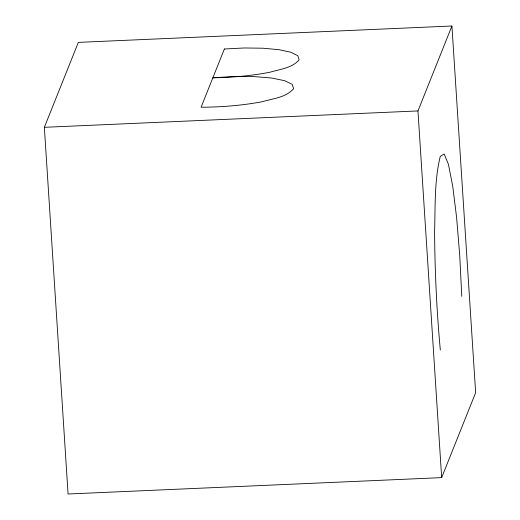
<?xml version="1.0" encoding="UTF-8"?>
<svg xmlns="http://www.w3.org/2000/svg" width="520" height="520" viewBox="0 0 520 520"><rect width="100%" height="100%" fill="white"/><g stroke="black" fill="none" stroke-linecap="round" stroke-linejoin="round"><path stroke-width="0.78" d="M44.356 127.316L78.332 42.38L451.925 26L475.644 392.685L441.668 477.62L68.075 494L44.356 127.316L417.957 110.935L451.925 26M440.323 350.012C436.676 310.589 434.837 271.017 434.597 231.426C435.383 206.394 434.239 180.901 440.271 156.397L444.125 153.978L448.409 164.216L452.712 186.128L456.619 217.594L459.738 255.567L461.779 296.368M417.957 110.935L441.668 477.62M224.374 49.004L201.084 107.224C221.553 107.146 242.002 105.495 262.125 101.745C272.889 98.592 285.753 97.637 293.611 88.712L292.247 84.37L284.687 80.698L271.615 78.02L254.202 76.577L234.013 76.505L212.856 77.799C232.044 77.513 251.206 75.855 270.056 72.195C280.007 69.212 291.902 68.211 299.097 59.872L297.895 55.783L291.025 52.293L279.058 49.699L263.016 48.217L244.257 47.977L224.374 49.004"/></g></svg>
